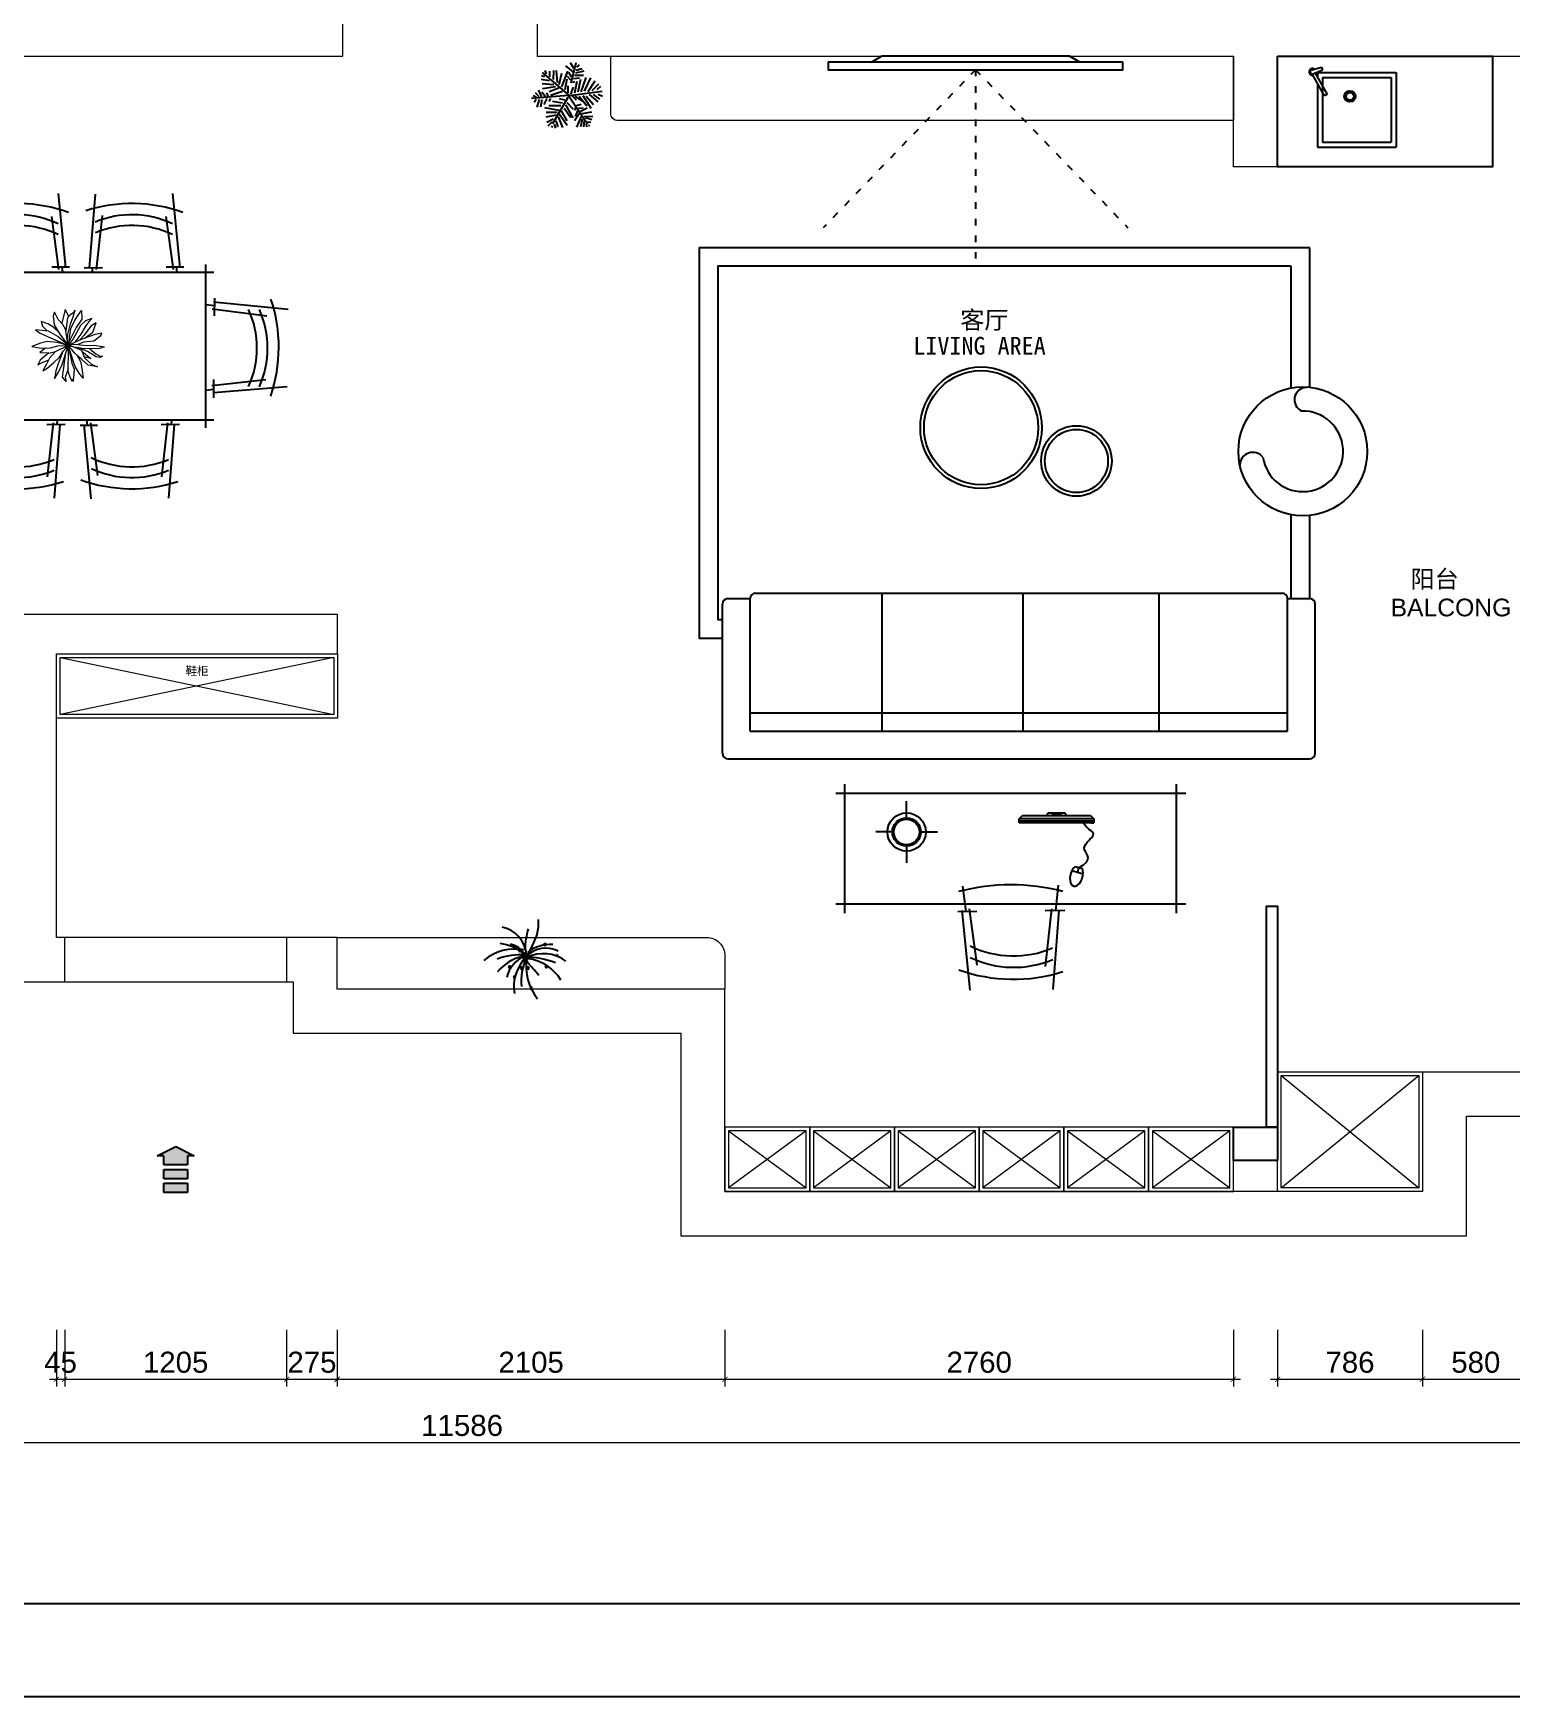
# Model space of a CAD drawing. Header units: millimetres. Extents: x 52288 to 100065, y -25566 to 18368.
# Drawn here: x 83638 to 91658, y 548 to 9581 of the extents above; entities that cross this region are included whole.
import ezdxf

# ---------------------------------------------------------------- set-up
doc = ezdxf.new("R2010")
doc.units = ezdxf.units.MM
doc.linetypes.add('ACAD_ISO03W100', pattern=[30, 12, -18])
doc.layers.get('0').update_dxf_attribs({"color": 255})
for name, color, linetype, lineweight in [('DS-定制柜体', 4, 'Continuous', 13), ('QUOTE_TEXT', 4, 'Continuous', 13), ('QUOTE_WALL', 255, 'Continuous', 13), ('家具', 4, 'Continuous', 25)]:
    doc.layers.add(name, color=color, linetype=linetype, lineweight=lineweight)
for name, color, linetype in [('FF-PLANTS', 86, 'Continuous'), ('plan-家具furniture', 137, 'Continuous'), ('SH-尺寸标注', 32, 'Continuous'), ('SH-符号标注', 1, 'Continuous'), ('图框', 4, 'Continuous'), ('结构线', 7, 'Continuous')]:
    doc.layers.add(name, color=color, linetype=linetype)
doc.styles.add('DIM', font='txt')
doc.styles.get("Standard").update_dxf_attribs({"font": 'arial.ttf'})
doc.dimstyles.new('D_16_2.35', dxfattribs={"dimtxt": 114.285719, "dimasz": 28.57143, "dimexe": 38.09524, "dimexo": 0, "dimgap": 0, "dimtad": 1, "dimdec": 0, "dimzin": 1, "dimdsep": 46, "dimtxsty": 'Standard', "dimblk": 'ARCHTICK', "dimcen": 0.09, "dimdle": 38.09524, "dimclrd": 32, "dimclre": 32, "dimclrt": 2, "dimadec": 0, "dimazin": 0, "dimtfac": 1, "dimtdec": 4, "dimtix": 1, "dimtmove": 2, "dimatfit": 3, "dimfxl": 268.57143, "dimfxlon": 1, "dimtolj": 1, "dimtzin": 0, "dimlwd": 9, "dimlwe": 9, "dimarcsym": 0})

# ---------------------------------------------------------------- blocks, each defined once
blk = doc.blocks.new('_Frame1752725')
at = {"layer": '图框', "linetype": 'Continuous'}
for p, q in [((90410, 2554), (34582, 2554)), ((91601, 1364), (32201, 1364))]:
    blk.add_line(p, q, dxfattribs=at)
blk = doc.blocks.new('CUMSTOM_ab3631f49d00f50d3dd46bf6c9943235_5a6798a991974505ad7d7ec998cfd471')
at = {"layer": 'DS-定制柜体', "color": 134, "linetype": 'Continuous'}
for p, q in [((-694.5, -3418), (-694.5, -3418)), ((-694.5, -3436), (-694.5, -3436))]:
    blk.add_line(p, q, dxfattribs=at)
blk = doc.blocks.new('MARKER_e328967bf60054dc45fbc7fddf42c3f0_df844fe104b74bbaaac53bafab18ed73')
at = {"layer": 'SH-符号标注'}
for points in [[(-1555, -5370), (-1455, -5420), (-1490, -5420), (-1490, -5470), (-1620, -5470), (-1620, -5420), (-1655, -5420)], [(-1490, -5495), (-1490, -5545), (-1620, -5545), (-1620, -5495)], [(-1490, -5570), (-1490, -5620), (-1620, -5620), (-1620, -5570)]]:
    blk.add_hatch(color=1, dxfattribs=at).paths.add_polyline_path(points, flags=0)
at = {"layer": 'SH-符号标注', "color": 1, "linetype": 'Continuous'}
for p, q in [((-1655, -5420), (-1555, -5370)), ((-1555, -5370), (-1455, -5420)), ((-1620, -5420), (-1655, -5420)), ((-1620, -5470), (-1620, -5420)), ((-1490, -5470), (-1620, -5470)), ((-1620, -5545), (-1620, -5495)), ((-1620, -5495), (-1490, -5495)), ((-1455, -5420), (-1490, -5420)), ((-1490, -5420), (-1490, -5470)), ((-1490, -5495), (-1490, -5545)), ((-1490, -5545), (-1620, -5545)), ((-1620, -5620), (-1620, -5570)), ((-1620, -5570), (-1490, -5570)), ((-1490, -5570), (-1490, -5620)), ((-1490, -5620), (-1620, -5620))]:
    blk.add_line(p, q, dxfattribs=at)
blk = doc.blocks.new('_ArchTick')
at = {"color": 0, "linetype": 'ByBlock', "const_width": 0.15}
blk.add_lwpolyline([(-0.5, -0.5), (0.5, 0.5)], dxfattribs=at)
blk = doc.blocks.new('*D47')
at = {"layer": 'Defpoints', "color": 0, "linetype": 'Continuous', "transparency": 16777216}
for p in [(80172.9, 2197.6), (91758.9, 2197.6), (91758.9, 1929.1)]:
    blk.add_point(p, dxfattribs=at)
at = {"layer": 'SH-尺寸标注', "color": 32, "linetype": 'Continuous', "lineweight": 9, "transparency": 16777216}
for p, q in [((80172.9, 2197.6), (80172.9, 1891)), ((91758.9, 2197.6), (91758.9, 1891)), ((80134.8, 1929.1), (91797, 1929.1))]:
    blk.add_line(p, q, dxfattribs=at)
at = {"layer": 'SH-尺寸标注', "color": 32, "linetype": 'Continuous', "lineweight": 9, "transparency": 16777216, "xscale": 28.57142986910685, "yscale": 28.57142986910685, "zscale": 28.57142986910685, "rotation": 180}
blk.add_blockref('_ArchTick', (80172.9, 1929.1), dxfattribs=at)
at = {"layer": 'SH-尺寸标注', "color": 32, "linetype": 'Continuous', "lineweight": 9, "transparency": 16777216, "xscale": 28.57142986910685, "yscale": 28.57142986910685, "zscale": 28.57142986910685}
blk.add_blockref('_ArchTick', (91758.9, 1929.1), dxfattribs=at)
at = {"layer": 'SH-尺寸标注', "color": 2, "linetype": 'Continuous', "transparency": 16777216, "insert": (85965.9, 2021), "char_height": 114.29, "attachment_point": 5}
blk.add_mtext('\\A1;11586', dxfattribs=at)
blk = doc.blocks.new('*D95')
at = {"layer": 'Defpoints', "color": 0, "linetype": 'Continuous', "transparency": 16777216}
for p in [(83763.4, 2540.6), (83808.4, 2540.6), (83808.4, 2272)]:
    blk.add_point(p, dxfattribs=at)
at = {"layer": 'SH-尺寸标注', "color": 32, "linetype": 'Continuous', "lineweight": 9, "transparency": 16777216}
for p, q in [((83763.4, 2540.6), (83763.4, 2233.9)), ((83808.4, 2540.6), (83808.4, 2233.9)), ((83725.3, 2272), (83846.5, 2272))]:
    blk.add_line(p, q, dxfattribs=at)
at = {"layer": 'SH-尺寸标注', "color": 32, "linetype": 'Continuous', "lineweight": 9, "transparency": 16777216, "xscale": 28.57142986910685, "yscale": 28.57142986910685, "zscale": 28.57142986910685, "rotation": 180}
blk.add_blockref('_ArchTick', (83763.4, 2272), dxfattribs=at)
at = {"layer": 'SH-尺寸标注', "color": 32, "linetype": 'Continuous', "lineweight": 9, "transparency": 16777216, "xscale": 28.57142986910685, "yscale": 28.57142986910685, "zscale": 28.57142986910685}
blk.add_blockref('_ArchTick', (83808.4, 2272), dxfattribs=at)
at = {"layer": 'SH-尺寸标注', "color": 2, "linetype": 'Continuous', "transparency": 16777216, "insert": (83785.9, 2364), "char_height": 114.29, "attachment_point": 5}
blk.add_mtext('\\A1;45', dxfattribs=at)
blk = doc.blocks.new('*D96')
at = {"layer": 'Defpoints', "color": 0, "linetype": 'Continuous', "transparency": 16777216}
for p in [(83808.4, 2540.6), (85013.4, 2540.6), (85013.4, 2272)]:
    blk.add_point(p, dxfattribs=at)
at = {"layer": 'SH-尺寸标注', "color": 32, "linetype": 'Continuous', "lineweight": 9, "transparency": 16777216}
for p, q in [((83808.4, 2540.6), (83808.4, 2233.9)), ((85013.4, 2540.6), (85013.4, 2233.9)), ((83770.3, 2272), (85051.5, 2272))]:
    blk.add_line(p, q, dxfattribs=at)
at = {"layer": 'SH-尺寸标注', "color": 32, "linetype": 'Continuous', "lineweight": 9, "transparency": 16777216, "xscale": 28.57142986910685, "yscale": 28.57142986910685, "zscale": 28.57142986910685, "rotation": 180}
blk.add_blockref('_ArchTick', (83808.4, 2272), dxfattribs=at)
at = {"layer": 'SH-尺寸标注', "color": 32, "linetype": 'Continuous', "lineweight": 9, "transparency": 16777216, "xscale": 28.57142986910685, "yscale": 28.57142986910685, "zscale": 28.57142986910685}
blk.add_blockref('_ArchTick', (85013.4, 2272), dxfattribs=at)
at = {"layer": 'SH-尺寸标注', "color": 2, "linetype": 'Continuous', "transparency": 16777216, "insert": (84410.9, 2364), "char_height": 114.29, "attachment_point": 5}
blk.add_mtext('\\A1;1205', dxfattribs=at)
blk = doc.blocks.new('*D97')
at = {"layer": 'Defpoints', "color": 0, "linetype": 'Continuous', "transparency": 16777216}
for p in [(85013.4, 2540.6), (85287.9, 2540.6), (85287.9, 2272)]:
    blk.add_point(p, dxfattribs=at)
at = {"layer": 'SH-尺寸标注', "color": 32, "linetype": 'Continuous', "lineweight": 9, "transparency": 16777216}
for p, q in [((85013.4, 2540.6), (85013.4, 2233.9)), ((85287.9, 2540.6), (85287.9, 2233.9)), ((84975.3, 2272), (85326, 2272))]:
    blk.add_line(p, q, dxfattribs=at)
at = {"layer": 'SH-尺寸标注', "color": 32, "linetype": 'Continuous', "lineweight": 9, "transparency": 16777216, "xscale": 28.57142986910685, "yscale": 28.57142986910685, "zscale": 28.57142986910685, "rotation": 180}
blk.add_blockref('_ArchTick', (85013.4, 2272), dxfattribs=at)
at = {"layer": 'SH-尺寸标注', "color": 32, "linetype": 'Continuous', "lineweight": 9, "transparency": 16777216, "xscale": 28.57142986910685, "yscale": 28.57142986910685, "zscale": 28.57142986910685}
blk.add_blockref('_ArchTick', (85287.9, 2272), dxfattribs=at)
at = {"layer": 'SH-尺寸标注', "color": 2, "linetype": 'Continuous', "transparency": 16777216, "insert": (85150.6, 2364), "char_height": 114.29, "attachment_point": 5}
blk.add_mtext('\\A1;275', dxfattribs=at)
blk = doc.blocks.new('*D98')
at = {"layer": 'Defpoints', "color": 0, "linetype": 'Continuous', "transparency": 16777216}
for p in [(85287.9, 2540.6), (87392.9, 2540.6), (87392.9, 2272)]:
    blk.add_point(p, dxfattribs=at)
at = {"layer": 'SH-尺寸标注', "color": 32, "linetype": 'Continuous', "lineweight": 9, "transparency": 16777216}
for p, q in [((85287.9, 2540.6), (85287.9, 2233.9)), ((87392.9, 2540.6), (87392.9, 2233.9)), ((85249.8, 2272), (87431, 2272))]:
    blk.add_line(p, q, dxfattribs=at)
at = {"layer": 'SH-尺寸标注', "color": 32, "linetype": 'Continuous', "lineweight": 9, "transparency": 16777216, "xscale": 28.57142986910685, "yscale": 28.57142986910685, "zscale": 28.57142986910685, "rotation": 180}
blk.add_blockref('_ArchTick', (85287.9, 2272), dxfattribs=at)
at = {"layer": 'SH-尺寸标注', "color": 32, "linetype": 'Continuous', "lineweight": 9, "transparency": 16777216, "xscale": 28.57142986910685, "yscale": 28.57142986910685, "zscale": 28.57142986910685}
blk.add_blockref('_ArchTick', (87392.9, 2272), dxfattribs=at)
at = {"layer": 'SH-尺寸标注', "color": 2, "linetype": 'Continuous', "transparency": 16777216, "insert": (86340.4, 2364), "char_height": 114.29, "attachment_point": 5}
blk.add_mtext('\\A1;2105', dxfattribs=at)
blk = doc.blocks.new('*D99')
at = {"layer": 'Defpoints', "color": 0, "linetype": 'Continuous', "transparency": 16777216}
for p in [(87392.9, 2540.6), (90152.9, 2540.6), (90152.9, 2272)]:
    blk.add_point(p, dxfattribs=at)
at = {"layer": 'SH-尺寸标注', "color": 32, "linetype": 'Continuous', "lineweight": 9, "transparency": 16777216}
for p, q in [((87392.9, 2540.6), (87392.9, 2233.9)), ((90152.9, 2540.6), (90152.9, 2233.9)), ((87354.8, 2272), (90191, 2272))]:
    blk.add_line(p, q, dxfattribs=at)
at = {"layer": 'SH-尺寸标注', "color": 32, "linetype": 'Continuous', "lineweight": 9, "transparency": 16777216, "xscale": 28.57142986910685, "yscale": 28.57142986910685, "zscale": 28.57142986910685, "rotation": 180}
blk.add_blockref('_ArchTick', (87392.9, 2272), dxfattribs=at)
at = {"layer": 'SH-尺寸标注', "color": 32, "linetype": 'Continuous', "lineweight": 9, "transparency": 16777216, "xscale": 28.57142986910685, "yscale": 28.57142986910685, "zscale": 28.57142986910685}
blk.add_blockref('_ArchTick', (90152.9, 2272), dxfattribs=at)
at = {"layer": 'SH-尺寸标注', "color": 2, "linetype": 'Continuous', "transparency": 16777216, "insert": (88772.9, 2364), "char_height": 114.29, "attachment_point": 5}
blk.add_mtext('\\A1;2760', dxfattribs=at)
blk = doc.blocks.new('*D100')
at = {"layer": 'Defpoints', "color": 0, "linetype": 'Continuous', "transparency": 16777216}
for p in [(90392.9, 2540.6), (91178.9, 2540.6), (91178.9, 2272)]:
    blk.add_point(p, dxfattribs=at)
at = {"layer": 'SH-尺寸标注', "color": 32, "linetype": 'Continuous', "lineweight": 9, "transparency": 16777216}
for p, q in [((90392.9, 2540.6), (90392.9, 2233.9)), ((91178.9, 2540.6), (91178.9, 2233.9)), ((90354.8, 2272), (91217, 2272))]:
    blk.add_line(p, q, dxfattribs=at)
at = {"layer": 'SH-尺寸标注', "color": 32, "linetype": 'Continuous', "lineweight": 9, "transparency": 16777216, "xscale": 28.57142986910685, "yscale": 28.57142986910685, "zscale": 28.57142986910685, "rotation": 180}
blk.add_blockref('_ArchTick', (90392.9, 2272), dxfattribs=at)
at = {"layer": 'SH-尺寸标注', "color": 32, "linetype": 'Continuous', "lineweight": 9, "transparency": 16777216, "xscale": 28.57142986910685, "yscale": 28.57142986910685, "zscale": 28.57142986910685}
blk.add_blockref('_ArchTick', (91178.9, 2272), dxfattribs=at)
at = {"layer": 'SH-尺寸标注', "color": 2, "linetype": 'Continuous', "transparency": 16777216, "insert": (90785.9, 2364), "char_height": 114.29, "attachment_point": 5}
blk.add_mtext('\\A1;786', dxfattribs=at)
blk = doc.blocks.new('*D101')
at = {"layer": 'Defpoints', "color": 0, "linetype": 'Continuous', "transparency": 16777216}
for p in [(91178.9, 2540.6), (91758.9, 2540.6), (91758.9, 2272)]:
    blk.add_point(p, dxfattribs=at)
at = {"layer": 'SH-尺寸标注', "color": 32, "linetype": 'Continuous', "lineweight": 9, "transparency": 16777216}
for p, q in [((91178.9, 2540.6), (91178.9, 2233.9)), ((91758.9, 2540.6), (91758.9, 2233.9)), ((91140.8, 2272), (91797, 2272))]:
    blk.add_line(p, q, dxfattribs=at)
at = {"layer": 'SH-尺寸标注', "color": 32, "linetype": 'Continuous', "lineweight": 9, "transparency": 16777216, "xscale": 28.57142986910685, "yscale": 28.57142986910685, "zscale": 28.57142986910685, "rotation": 180}
blk.add_blockref('_ArchTick', (91178.9, 2272), dxfattribs=at)
at = {"layer": 'SH-尺寸标注', "color": 32, "linetype": 'Continuous', "lineweight": 9, "transparency": 16777216, "xscale": 28.57142986910685, "yscale": 28.57142986910685, "zscale": 28.57142986910685}
blk.add_blockref('_ArchTick', (91758.9, 2272), dxfattribs=at)
at = {"layer": 'SH-尺寸标注', "color": 2, "linetype": 'Continuous', "transparency": 16777216, "insert": (91468.9, 2364), "char_height": 114.29, "attachment_point": 5}
blk.add_mtext('\\A1;580', dxfattribs=at)
blk = doc.blocks.new('A$C707da596')
at = {"color": 4}
for p, q in [((939.3, 852.8), (908.3, 452)), ((1359.5, 857), (1399.1, 452.5)), ((1560, 852.8), (1529.1, 452)), ((1980.3, 857), (2019.8, 452.5)), ((977.4, 736.2), (944.9, 444)), ((1323.9, 730.7), (1362.6, 444.4)), ((1598.1, 736.2), (1565.6, 444)), ((1944.7, 730.7), (1983.4, 444.4)), ((762, 470.5), (762, -417)), ((979.6, 452.7), (880.1, 451.7)), ((924.9, 453.9), (922.2, 426.7)), ((1420.7, 457.2), (1325.3, 456.2)), ((1379.8, 458.5), (1383.7, 426.7)), ((1600.4, 452.7), (1500.8, 451.7)), ((1545.7, 453.9), (1542.9, 426.7)), ((2041.4, 457.2), (1946.1, 456.2)), ((2000.6, 458.5), (2004.5, 426.7)), ((2162, -417), (2162, 470.5)), ((2205.8, 426.7), (718.3, 426.7)), ((715.9, 287.2), (716.9, 191.8)), ((2208.1, 287.2), (2207.2, 191.8)), ((316.1, 226), (720.6, 265.6)), ((432.2, 190.4), (728.7, 229.1)), ((714.6, 246.3), (762, 252.1)), ((2209.4, 246.3), (2162, 252.1)), ((2491.9, 190.4), (2195.4, 229.1)), ((2608, 226), (2203.4, 265.6)), ((436.9, -156.1), (729.1, -188.6)), ((720.4, -153.9), (721.4, -253.4)), ((1440.5, -154.9), (1435.7, -164.7)), ((2487.2, -156.1), (2194.9, -188.6)), ((2203.6, -153.9), (2202.6, -253.4)), ((320.3, -194.2), (721.1, -225.2)), ((719.3, -208.6), (762, -213)), ((2204.8, -208.6), (2162, -213)), ((2603.7, -194.2), (2203, -225.2)), ((718.3, -373.3), (2205.8, -373.3)), ((857.9, -402.3), (953.2, -401.4)), ((919, -802.2), (879.5, -397.6)), ((898.8, -403.6), (895, -373.3)), ((954.7, -675.8), (915.9, -389.6)), ((1299, -397.9), (1398.5, -396.8)), ((1301.2, -681.4), (1333.7, -389.1)), ((1339.3, -797.9), (1370.2, -397.2)), ((1353.7, -399), (1356.3, -373.3)), ((1478.6, -402.3), (1574, -401.4)), ((1539.8, -802.2), (1500.2, -397.6)), ((1519.5, -403.6), (1515.8, -373.3)), ((1575.4, -675.8), (1536.7, -389.6)), ((1919.7, -397.9), (2019.2, -396.8)), ((1921.9, -681.4), (1954.4, -389.1)), ((1960, -797.9), (1991, -397.2)), ((1974.4, -399), (1977, -373.3))]:
    blk.add_line(p, q, dxfattribs=at)
at = {"color": 4, "lineweight": 5}
for p, q in [((1339.6, 212.8), (1333.1, 191.7)), ((1333.1, 191.7), (1338.8, 142.7)), ((1359.8, 172.1), (1339.6, 212.8)), ((1398.5, 226.3), (1380.7, 151.8)), ((1417.4, 188.4), (1398.5, 226.3)), ((1402.6, 109.6), (1413, 183.4)), ((1413, 183.4), (1427.6, 200)), ((1439.7, 185.7), (1422.7, 142)), ((1427.6, 200), (1444.5, 212.8)), ((1450.2, 222.6), (1439.7, 185.7)), ((1444.5, 212.8), (1450.2, 222.6)), ((1451.8, 172.1), (1487.3, 221.1)), ((1487.3, 221.1), (1488.1, 173.6)), ((1308.1, 108.8), (1236.2, 116.3)), ((1236.2, 116.3), (1258, 99.8)), ((1258, 99.8), (1305.7, 77.9)), ((1304.1, 148.7), (1267.7, 160.8)), ((1267.7, 160.8), (1275, 135.9)), ((1275, 135.9), (1300.8, 110.3)), ((1331.5, 132.2), (1304.1, 148.7)), ((1358.1, 80.2), (1308.1, 108.8)), ((1360.5, 107), (1331.5, 132.2)), ((1338.8, 142.7), (1369.4, 92.2)), ((1384.8, 145), (1359.8, 172.1)), ((1369.4, 92.2), (1413.5, 31.3)), ((1400.1, 119.4), (1384.8, 145)), ((1406.6, 76.4), (1400.1, 119.4)), ((1411.4, 90.7), (1408.4, 63.4)), ((1422.7, 142), (1411.4, 90.7)), ((1457.5, 128.4), (1418.1, 49)), ((1420.3, 57.6), (1429.2, 123.1)), ((1429.2, 123.1), (1451.8, 172.1)), ((1459.9, 100.5), (1441.3, 66.6)), ((1451.7, 49), (1484.9, 92.2)), ((1488.1, 173.6), (1457.5, 128.4)), ((1480.9, 139.7), (1459.9, 100.5)), ((1509.1, 164.6), (1480.9, 139.7)), ((1484.9, 92.2), (1509.1, 132.2)), ((1560.8, 91.5), (1488.1, 65.9)), ((1536.6, 135.9), (1500.2, 87)), ((1505.8, 72.1), (1548.7, 102.8)), ((1543, 178.1), (1509.1, 164.6)), ((1509.1, 132.2), (1527.7, 161.5)), ((1527.7, 161.5), (1543, 178.1)), ((1565.6, 154), (1536.6, 135.9)), ((1548.7, 102.8), (1565.6, 154)), ((1597.1, 98.3), (1560.8, 91.5)), ((1591.5, 84.7), (1597.1, 98.3)), ((1263.7, 44), (1216.9, 25.9)), ((1216.9, 25.9), (1269.3, 16.1)), ((1292, 16.1), (1259.7, -6.5)), ((1300.8, 53), (1263.7, 44)), ((1269.3, 16.1), (1318.6, 17.6)), ((1356.5, 47.8), (1300.8, 53)), ((1305.7, 77.9), (1413.5, 31.3)), ((1318.6, 17.6), (1358.1, 28.9)), ((1413.5, 31.3), (1343.6, -2.7)), ((1413.5, 31.3), (1356.5, 47.8)), ((1413.5, 31.3), (1358.1, 80.2)), ((1358.1, 28.9), (1413.5, 31.3)), ((1382.4, -72.8), (1413.5, 31.3)), ((1387.2, -0.5), (1413.5, 31.3)), ((1413.5, 31.3), (1406.6, 76.4)), ((1441.3, 66.6), (1413.5, 31.3)), ((1488.1, 65.9), (1413.5, 31.3)), ((1413.5, 31.3), (1420.3, 57.6)), ((1413.5, 31.3), (1447, 38)), ((1413.5, 31.3), (1439.7, 25.9)), ((1434.9, 9.3), (1413.5, 31.3)), ((1413.5, 31.3), (1434.9, -64.5)), ((1415.5, -28.3), (1413.5, 31.3)), ((1435.7, -34.4), (1413.5, 31.3)), ((1447.8, -9.5), (1434.9, 9.3)), ((1439.7, 25.9), (1485.7, 6.3)), ((1447, 38), (1515.6, 30.4)), ((1492.2, 13.9), (1448.7, 22.1)), ((1465.5, 35.9), (1498.6, 50.8)), ((1518.8, -2), (1471.5, 17.9)), ((1500.2, 87), (1476.8, 61.3)), ((1485.7, 6.3), (1503.5, -36.6)), ((1488.1, 1), (1536.6, -39.6)), ((1535.8, 12.4), (1492.2, 13.9)), ((1498.6, 50.8), (1554.3, 56.8)), ((1515.6, 30.4), (1555.9, 31.9)), ((1531.8, 12.5), (1564, -14)), ((1581.8, 15.4), (1535.8, 12.4)), ((1554.3, 56.8), (1591.5, 84.7)), ((1555.9, 31.9), (1600.4, 25.2)), ((1610, 21.4), (1581.8, 15.4)), ((1600.4, 25.2), (1610, 21.4)), ((1262.9, -48.7), (1250, -73.5)), ((1250, -73.5), (1270.1, -63.8)), ((1259.7, -6.5), (1309.7, -9.5)), ((1309.7, -9.5), (1262.9, -48.7)), ((1270.1, -63.8), (1308.9, -47.2)), ((1296.8, -69.8), (1277.4, -107.5)), ((1313.7, -38.1), (1296.8, -69.8)), ((1298.4, -93.9), (1335.5, -63.8)), ((1309.7, -10.2), (1345.2, -1.2)), ((1343.6, -2.7), (1313.7, -38.1)), ((1335.5, -63.8), (1367, -32.1)), ((1360.6, -69), (1347.7, -106.7)), ((1380.8, -10.6), (1360.6, -69)), ((1361.4, -114.2), (1382.4, -72.8)), ((1367, -32.1), (1387.2, -0.5)), ((1389.6, -100.7), (1401.6, -8.3)), ((1413.9, -112), (1414.7, -75)), ((1414.7, -75), (1415.5, -28.3)), ((1434.9, -64.5), (1447, -97.7)), ((1443.7, -57), (1435.7, -34.4)), ((1452.6, -82.6), (1443.7, -57)), ((1473.6, -32.9), (1447.8, -9.5)), ((1473.6, -119.5), (1452.6, -82.6)), ((1462.8, -23.1), (1482.5, -60)), ((1488.9, -44.9), (1473.6, -32.9)), ((1482.5, -60), (1490.6, -106)), ((1522.9, -75.8), (1488.9, -44.9)), ((1536.6, -39.6), (1500.2, -30.6)), ((1503.5, -36.6), (1540.6, -69.8)), ((1565.6, -30.6), (1518.8, -2)), ((1572.9, -84.9), (1522.9, -75.8)), ((1540.6, -69.8), (1572.9, -84.9)), ((1564, -14), (1587.4, -26.8)), ((1587.4, -35.1), (1565.6, -30.6)), ((1587.4, -26.8), (1601.2, -26.1)), ((1601.2, -26.1), (1587.4, -35.1)), ((1277.4, -107.5), (1298.4, -93.9)), ((1347.7, -106.7), (1339.6, -149.7)), ((1339.6, -149.7), (1361.4, -114.2)), ((1384, -141.4), (1389.6, -100.7)), ((1403.4, -164.7), (1384, -141.4)), ((1414.2, -96.2), (1397.7, -143.6)), ((1397.7, -143.6), (1403.4, -164.7)), ((1427.6, -144.4), (1413.9, -112)), ((1435.7, -164.7), (1427.6, -144.4)), ((1445.3, -124), (1440.5, -154.9)), ((1447, -97.7), (1445.3, -124)), ((1495.4, -146.6), (1473.6, -119.5)), ((1490.6, -106), (1495.4, -146.6))]:
    blk.add_line(p, q, dxfattribs=at)
at = {"color": 4}
for centre, radius, start, end in [((1139.4, -20.9), 822.6, 70.28612, 107.71963), ((1138.5, 229.6), 511.5, 64.42756, 112.75493), ((1760.1, -20.9), 822.6, 70.28612, 107.71963), ((1759.2, 229.6), 511.5, 64.42756, 112.75493), ((1139.1, 171.4), 511.5, 64.42756, 112.75493), ((1759.8, 171.4), 511.5, 64.42756, 112.75493), ((1188.8, 21.1), 822.3, 161.40086, 198.83986), ((1735.3, 21.1), 822.3, 341.16014, 18.59914), ((938.2, 16.4), 511.2, 155.82922, 204.17078), ((996.4, 17), 511.2, 155.82922, 204.17078), ((1927.6, 17), 511.2, 335.82922, 24.17078), ((1985.8, 16.4), 511.2, 335.82922, 24.17078), ((1139.5, -116.5), 511.5, 244.42756, 292.75493), ((1760.3, -116.5), 511.5, 244.42756, 292.75493), ((1139.2, 75.8), 822.6, 250.28612, 287.71963), ((1140.1, -174.7), 511.5, 244.42756, 292.75493), ((1759.9, 75.8), 822.6, 250.28612, 287.71963), ((1760.8, -174.7), 511.5, 244.42756, 292.75493)]:
    blk.add_arc(centre, radius, start, end, dxfattribs=at)
at = {"color": 4, "lineweight": 5, "style": 'DIM', "flags": 1}
for tag in ['XVALUE', 'YVALUE']:
    blk.add_attdef(tag, (1413.5, 31.3), '', height=0.00258, rotation=270, dxfattribs=at)
blk = doc.blocks.new('A$C94cc30b8')
at = {"color": 252, "true_color": 0x939598}
blk.add_line((598.5, 192.7), (587.6, 199), dxfattribs=at)
for centre, radius, start, end in [((300.5, 368.3), 191.9, 342.94564, 6.48138), ((258.8, 184.7), 168.6, 6.99045, 78.02836), ((847.5, 221.7), 428.7, 163.85612, 179.11051), ((-181.6, 553.2), 709.1, 328.98728, 340.36101), ((363.3, -25.8), 256.2, 78.55155, 130.98153), ((408.5, -240), 439.6, 88.32856, 108.729), ((464.4, -57.5), 254.9, 103.04524, 139.77663), ((260, 34.9), 226.5, 48.7581, 83.8624), ((482.1, 38.7), 166.6, 114.09558, 166.29534), ((317.5, 149), 110.4, 28.89012, 78.45792), ((585.4, 25.7), 227.3, 134.48606, 189.37622), ((366, 242.7), 5.25, 0, 180), ((366, 242.7), 5.25, 180, 0), ((390.1, 222.5), 5.25, 0, 180), ((390.1, 222.5), 5.25, 180, 0), ((700.4, 57.6), 302.3, 155.08876, 185.96372), ((411.7, 185), 5.25, 0, 180), ((411.7, 185), 5.25, 180, 0), ((421.3, 205.2), 5.25, 0, 180), ((421.3, 205.2), 5.25, 180, 0), ((397.6, -373.6), 561.9, 70.5249, 87.82437), ((426.1, 193.6), 5.25, 0, 180), ((426.1, 193.6), 5.25, 180, 0), ((428.5, 176.3), 5.25, 0, 180), ((532.2, 88), 147.7, 62.99086, 135.91017), ((517.7, 0.2), 205.1, 53.32313, 115.76326), ((438.1, 187.9), 5.25, 0, 180), ((438.1, 187.9), 5.25, 180, 0), ((555.8, 51.1), 203.7, 85.87406, 126.95584), ((527.2, 254.3), 5.25, 0, 180), ((527.2, 254.3), 5.25, 180, 0), ((334.7, 133), 5.25, 0, 180), ((334.7, 133), 5.25, 180, 0), ((399.7, 127.2), 5.25, 0, 180), ((399.7, 127.2), 5.25, 180, 0), ((428.5, 176.3), 5.25, 180, 0), ((709.8, 135.9), 284.5, 171.24958, 218.23328), ((-722.9, -899.9), 1566.3, 39.04877, 42.6799), ((435.7, 127.2), 5.25, 0, 180), ((435.7, 127.2), 5.25, 180, 0), ((399, -69.8), 251.4, 31.31505, 82.13779), ((534.4, 135.9), 5.25, 0, 180), ((534.4, 135.9), 5.25, 180, 0), ((361.2, 78.2), 5.25, 0, 180), ((361.2, 78.2), 5.25, 180, 0), ((452.6, 17.6), 5.25, 0, 180), ((452.6, 17.6), 5.25, 180, 0)]:
    blk.add_arc(centre, radius, start, end, dxfattribs=at)
blk = doc.blocks.new('rhtysrj')
at = {"color": 250, "linetype": 'ACAD_ISO03W100', "ltscale": 3}
for q in [(38633.5, -2424.1), (37806.1, -2629.4), (39460.8, -2629.4)]:
    blk.add_line((38633.5, -3487.9), q, dxfattribs=at)
at = {"color": 4}
for p, q in [((38067.9, -3528.4), (38123.2, -3561.2)), ((38123.2, -3561.2), (39143.8, -3561.2)), ((39199.1, -3528.4), (39143.8, -3561.2))]:
    blk.add_line(p, q, dxfattribs=at)
blk.add_lwpolyline([(37833.5, -3528.4), (39433.5, -3528.4), (39433.5, -3487.9), (37833.5, -3487.9)], close=True, dxfattribs=at)
blk = doc.blocks.new('A$C5A8562A2')
at = {"color": 250, "linetype": 'ByBlock'}
for p, q in [((-296, 205), (-331, 216)), ((-276, 238), (-292, 273)), ((-239, 203), (-239, 266)), ((-201, 177), (-198, 272)), ((-157, 144), (-166, 274)), ((-139, 121), (-110, 245)), ((-110, 97), (-45, 266)), ((-74, 65), (-50, 183)), ((12, 257), (-66, 324)), ((-12, 169), (-47, 209)), ((-4, 206), (-33, 254)), ((20, 294), (-17, 356)), ((17, 185), (84, 192)), ((28, 222), (127, 222)), ((44, 278), (113, 294)), ((44, 249), (132, 268)), ((52, 308), (82, 334)), ((100, 41), (153, 197)), ((135, 47), (204, 192)), ((-357, -13), (-397, 31)), ((-326, -10), (-363, 59)), ((-243, 160), (-335, 177)), ((-292, -9), (-328, 37)), ((-198, 118), (-322, 127)), ((-177, 97), (-320, 74)), ((-258, -7), (-274, 31)), ((-142, 82), (-248, 40)), ((-101, 44), (-231, 0)), ((-39, 30), (-39, 106)), ((-12, 17), (17, 91)), ((0, 0), (47, -45)), ((7, 147), (33, 155)), ((30, 32), (56, 156)), ((68, 41), (97, 180)), ((118, 0), (204, -136)), ((177, 44), (253, 162)), ((186, 14), (283, -66)), ((218, 55), (293, 127)), ((230, 14), (301, -39)), ((274, 65), (313, 103)), ((286, 17), (333, -7)), ((-387, -16), (-422, -3)), ((-390, -43), (-409, -75)), ((-357, -43), (-382, -126)), ((-328, -46), (-341, -124)), ((-271, -30), (-304, -96)), ((-139, -160), (-293, -133)), ((-121, -110), (-252, -110)), ((-231, -31), (-250, -64)), ((-104, -83), (-210, -63)), ((-77, -50), (-136, -36)), ((-115, -166), (-56, -275)), ((-86, -136), (-12, -237)), ((-71, -101), (9, -240)), ((-55, -73), (15, -146)), ((40, -121), (30, -162)), ((32, -4), (111, -59)), ((63, -158), (36, -225)), ((49, -108), (100, -92)), ((73, -135), (122, -134)), ((79, -7), (162, -110)), ((92, -169), (165, -134)), ((113, -195), (215, -174)), ((156, -7), (233, -95)), ((-172, -213), (-284, -233)), ((-160, -184), (-278, -184)), ((-204, -254), (-273, -293)), ((-219, -287), (-260, -332)), ((-216, -329), (-222, -346)), ((-192, -308), (-177, -355)), ((-174, -273), (-154, -340)), ((-151, -231), (-104, -346)), ((-136, -201), (-50, -319)), ((82, -195), (28, -273)), ((100, -228), (50, -343)), ((113, -254), (92, -340)), ((132, -271), (125, -340)), ((132, -225), (226, -223)), ((149, -238), (215, -260)), ((154, -306), (159, -340)), ((165, -284), (205, -287)), ((178, -319), (192, -324))]:
    blk.add_line(p, q, dxfattribs=at)
at = {"linetype": 'ByBlock'}
for p, q in [((-28, 1), (-320, 251)), ((-10, 139), (47, 361)), ((-36, 2), (-440, -32)), ((-36, 2), (168, -306)), ((-28, 1), (328, 50)), ((-46, -19), (-210, -305))]:
    blk.add_line(p, q, dxfattribs=at)
blk = doc.blocks.new('fnhyt')
at = {"color": 4}
blk.add_circle((-7538.2, 8858.1), 350, dxfattribs=at)
at = {"color": 8}
for centre, radius, start, end in [((-7538.2, 8858.1), 218.8, 278.43378, 181.22504), ((-7818.3, 8878.8), 66.5, 179.90352, 337.53536), ((-7462.1, 8586.7), 70.5, 128.65884, 269.06823)]:
    blk.add_arc(centre, radius, start, end, dxfattribs=at)
blk = doc.blocks.new('A$C247104e4')
at = {"color": 4}
for p, q in [((-1783.4, 1813.7), (-1663.4, 1813.7)), ((-1663.4, 1093.7), (-1663.4, 1813.7)), ((-1633.4, 1843.7), (1224.7, 1843.7)), ((1254.7, 1093.7), (1254.7, 1813.7)), ((1254.7, 1813.7), (1374.7, 1813.7)), ((-1813.4, 973.7), (-1813.4, 1783.7)), ((1404.7, 973.7), (1404.7, 1783.7)), ((-1663.4, 1093.7), (1254.7, 1093.7)), ((-1783.4, 943.7), (1374.7, 943.7))]:
    blk.add_line(p, q, dxfattribs=at)
at = {"color": 8}
for p, q in [((-946.7, 1093.7), (-946.7, 1843.7)), ((-180.1, 1093.7), (-180.1, 1843.7)), ((554.9, 1843.7), (554.9, 1093.7)), ((-1663.4, 1193.7), (1254.7, 1193.7))]:
    blk.add_line(p, q, dxfattribs=at)
at = {"color": 4}
for centre, start, end in [((-1783.4, 1783.7), 90, 180), ((-1633.4, 1813.7), 90, 180), ((1224.7, 1813.7), 0, 90), ((1374.7, 1783.7), 0, 90), ((-1783.4, 973.7), 180, 270), ((1374.7, 973.7), 270, 0)]:
    blk.add_arc(centre, 30, start, end, dxfattribs=at)
blk = doc.blocks.new('A$Cd9b6f581')
at = {"layer": 'plan-家具furniture', "color": 250}
blk.add_line((322.9, 294.1), (322.9, 294.7), dxfattribs=at)
blk.add_line((322.9, 294.1), (322.9, 294.7), dxfattribs=at)
at = {"layer": '家具', "color": 4}
for p, q in [((-103.7, 269.9), (-103.7, 673.7)), ((322.9, 673.7), (-103.7, 673.7)), ((322.9, 328.5), (322.9, 673.7)), ((322.9, 269.9), (322.9, 294.7)), ((322.9, 269.9), (-103.7, 269.9))]:
    blk.add_line(p, q, dxfattribs=at)
blk.add_circle((147, 398.6), 30.6, dxfattribs=at)
for start, end in [(148.25816, 162.63516), (235.62641, 95.76545)]:
    blk.add_arc((349.5, 265.7), 18.7, start, end, dxfattribs=at)
at = {"layer": '结构线', "color": 8}
for p, q in [((-77.3, 296.3), (-77.3, 647.3)), ((296.4, 647.3), (-77.3, 647.3)), ((296.4, 296.3), (296.4, 647.3)), ((270.5, 388.4), (284.9, 396.5)), ((335.1, 272.7), (270.5, 388.4)), ((284.9, 396.5), (350.4, 279.2)), ((296.4, 296.3), (-77.3, 296.3)), ((295.8, 256.1), (355.6, 281.4)), ((355.6, 281.4), (363.9, 257.4)), ((301.5, 239.4), (295.8, 256.1)), ((363.9, 257.4), (301.5, 239.4))]:
    blk.add_line(p, q, dxfattribs=at)
blk.add_circle((147, 398.6), 20.9, dxfattribs=at)

msp = doc.modelspace()

# ---------------------------------------------------------------- linework, layer by layer
at = {"color": 4}
for p, q in [((89894.6, 5453), (87994.4, 5453)), ((88044.4, 4803), (88044.4, 5503)), ((89844.4, 4803), (89844.4, 5503)), ((88378.8, 5321.5), (88378.7, 5411.9)), ((88990.2, 5315.7), (89008.2, 5333.7)), ((89008.2, 5333.7), (89377.2, 5333.7)), ((89237.7, 5347.2), (89147.7, 5347.2)), ((89171.4, 5347.2), (89171.4, 5333.7)), ((89214, 5345.8), (89171.4, 5345.8)), ((89214, 5343.6), (89171.4, 5343.6)), ((89214, 5340.5), (89171.4, 5340.5)), ((89214, 5337.4), (89171.4, 5337.4)), ((89214, 5335.2), (89171.4, 5335.2)), ((89214, 5347.2), (89214, 5333.7)), ((89377.2, 5333.7), (89395.2, 5315.7)), ((88301.5, 5244.1), (88211.1, 5244.1)), ((88456.2, 5244.2), (88546.6, 5244.3)), ((89395.2, 5315.7), (88990.2, 5315.7)), ((88990.2, 5294.6), (88990.2, 5315.7)), ((89395.2, 5302.2), (88990.2, 5302.2)), ((89005.9, 5293.2), (88990.2, 5294.6)), ((89379.5, 5293.2), (89005.9, 5293.2)), ((89379.5, 5293.2), (89395.2, 5294.6)), ((89395.2, 5315.7), (89395.2, 5294.6)), ((88378.9, 5166.8), (88378.9, 5076.4)), ((89336.5, 5015.9), (89275.4, 5032.3)), ((89333.3, 5043.2), (89291.8, 5054.3)), ((89312.6, 5048.8), (89305.9, 5024.1)), ((88701.6, 4811.9), (88684.5, 4950)), ((89189, 4817.2), (89203.1, 4955.7)), ((89895, 4853), (87994.8, 4853)), ((88657.8, 4813.2), (88759.9, 4814.3)), ((88723.6, 4384.9), (88680.9, 4818.3)), ((88761.7, 4520.3), (88720, 4826.9)), ((89130.4, 4818.3), (89237, 4819.5)), ((89132.9, 4514.6), (89167.6, 4827.7)), ((89173.8, 4389.7), (89206.7, 4819.1))]:
    msp.add_line(p, q, dxfattribs=at)
for points in [[(90392.9, 9456.8), (91558.9, 9456.8), (91558.9, 8856.8), (90392.9, 8856.8)], [(90392.9, 3641.3), (90332.9, 3641.3), (90332.9, 4841.3), (90392.9, 4841.3)], [(90392.9, 3459.4), (90152.9, 3459.4), (90152.9, 3641.3), (90392.9, 3641.3)]]:
    msp.add_lwpolyline(points, close=True, dxfattribs=at)
for points in [[(90567.1, 8416.9), (87253.6, 8416.9), (87253.6, 6297.3), (87379, 6297.3)], [(90567.1, 7659.1), (90567.1, 8416.9)], [(90567.1, 6511.5), (90567.1, 6963.1)]]:
    msp.add_lwpolyline(points, dxfattribs=at)
at = {"color": 8}
for points in [[(90467.1, 8316.9), (87353.6, 8316.9), (87353.6, 6397.3), (87379, 6397.3)], [(90467.1, 7655.5), (90467.1, 8316.9)], [(90467.1, 6511.5), (90467.1, 6966.8)]]:
    msp.add_lwpolyline(points, dxfattribs=at)
at = {"color": 4}
for centre, radius in [((88783.3, 7439.5), 329.9), ((89300.8, 7258.8), 191.3), ((88378.8, 5244.2), 103.9), ((88378.8, 5244.2), 77.3), ((88378.8, 5244.2), 69.4)]:
    msp.add_circle(centre, radius, dxfattribs=at)
at = {"color": 8}
for centre, radius in [((88783.3, 7439.5), 309.9), ((89300.8, 7258.8), 171.3)]:
    msp.add_circle(centre, radius, dxfattribs=at)
at = {"color": 4}
for centre, radius, start, end in [((88944.5, 3828.3), 1128.6, 75.50788, 104.60002), ((88959.3, 5119.6), 548.1, 244.46637, 292.79374), ((88960, 5057.3), 548.1, 244.46637, 292.79374), ((88958.8, 5325.7), 881.3, 250.32492, 287.75843)]:
    msp.add_arc(centre, radius, start, end, dxfattribs=at)
at = {"color": 4, "extrusion": (0, 0, -1)}
for centre, major_axis, start_param, end_param in [((89157.6, 5338), (13.5, -0.1), 2.81224, 3.889051), ((89227.9, 5338), (-0.1, -13.5), 3.950423, 5.027234)]:
    msp.add_ellipse(centre, major_axis=major_axis, ratio=1, start_param=start_param, end_param=end_param, dxfattribs=at)
at = {"color": 4}
msp.add_ellipse((89301, 5005.7), major_axis=(15.1, 56.2), ratio=0.57476, start_param=0.696467, end_param=5.586718, dxfattribs=at)
msp.add_open_spline([(89312.6, 5048.8), (89400.3, 5095.9), (89297.9, 5152.3), (89423.1, 5233.8), (89373.5, 5249.2), (89342.8, 5285.7), (89336.8, 5293.2)], degree=3, knots=[0, 0, 0, 0, 95.267972, 207.243527, 324.461045, 354.719429, 354.719429, 354.719429, 354.719429], dxfattribs=at)
at = {"layer": 'DS-定制柜体', "color": 8}
for p, q in [((83783.4, 6191.3), (85268.9, 5881.3)), ((85268.9, 6191.3), (83783.4, 5881.3)), ((90412.9, 3921.3), (91158.9, 3311.3)), ((90412.9, 3311.3), (91158.9, 3921.3)), ((87412.9, 3621.3), (87832.9, 3311.3)), ((87832.9, 3621.3), (87412.9, 3311.3)), ((87872.9, 3621.3), (88292.9, 3311.3)), ((88292.9, 3621.3), (87872.9, 3311.3)), ((88332.9, 3621.3), (88752.9, 3311.3)), ((88752.9, 3621.3), (88332.9, 3311.3)), ((88792.9, 3621.3), (89212.9, 3311.3)), ((89212.9, 3621.3), (88792.9, 3311.3)), ((89252.9, 3621.3), (89672.9, 3311.3)), ((89672.9, 3621.3), (89252.9, 3311.3)), ((89712.9, 3621.3), (90132.9, 3311.3)), ((90132.9, 3621.3), (89712.9, 3311.3))]:
    msp.add_line(p, q, dxfattribs=at)
at = {"layer": 'DS-定制柜体', "color": 4}
for points in [[(86772.9, 9456.8), (90152.9, 9456.8), (90152.9, 9106.8), (86812.9, 9106.8, -0.414214), (86772.9, 9146.8)], [(87392.9, 4391.3), (85287.9, 4391.3), (85287.9, 4671.3), (87292.9, 4671.3, -0.414214), (87392.9, 4571.3)]]:
    msp.add_lwpolyline(points, format="xyb", close=True, dxfattribs=at)
for points in [[(83763.4, 6211.3), (85288.9, 6211.3), (85288.9, 5861.3), (83763.4, 5861.3)], [(91178.9, 3291.3), (90392.9, 3291.3), (90392.9, 3941.3), (91178.9, 3941.3)], [(87392.9, 3291.3), (90152.9, 3291.3), (90152.9, 3641.3), (87392.9, 3641.3)], [(87392.9, 3291.3), (87852.9, 3291.3), (87852.9, 3641.3), (87392.9, 3641.3)], [(87852.9, 3291.3), (88312.9, 3291.3), (88312.9, 3641.3), (87852.9, 3641.3)], [(88312.9, 3291.3), (88772.9, 3291.3), (88772.9, 3641.3), (88312.9, 3641.3)], [(88772.9, 3291.3), (89232.9, 3291.3), (89232.9, 3641.3), (88772.9, 3641.3)], [(89232.9, 3291.3), (89692.9, 3291.3), (89692.9, 3641.3), (89232.9, 3641.3)], [(89692.9, 3291.3), (90152.9, 3291.3), (90152.9, 3641.3), (89692.9, 3641.3)]]:
    msp.add_lwpolyline(points, close=True, dxfattribs=at)
at = {"layer": 'DS-定制柜体', "color": 8}
for points in [[(83783.4, 6191.3), (85268.9, 6191.3), (85268.9, 5881.3), (83783.4, 5881.3)], [(91158.9, 3311.3), (90412.9, 3311.3), (90412.9, 3921.3), (91158.9, 3921.3)], [(87412.9, 3311.3), (87832.9, 3311.3), (87832.9, 3621.3), (87412.9, 3621.3)], [(87872.9, 3311.3), (88292.9, 3311.3), (88292.9, 3621.3), (87872.9, 3621.3)], [(88332.9, 3311.3), (88752.9, 3311.3), (88752.9, 3621.3), (88332.9, 3621.3)], [(88792.9, 3311.3), (89212.9, 3311.3), (89212.9, 3621.3), (88792.9, 3621.3)], [(89252.9, 3311.3), (89672.9, 3311.3), (89672.9, 3621.3), (89252.9, 3621.3)], [(89712.9, 3311.3), (90132.9, 3311.3), (90132.9, 3621.3), (89712.9, 3621.3)]]:
    msp.add_lwpolyline(points, close=True, dxfattribs=at)
at = {"layer": 'QUOTE_WALL', "color": 255, "linetype": 'Continuous'}
for p, q in [((85318.9, 9456.3), (85318.9, 10206.3)), ((86372.9, 9670.8), (86372.9, 9455.8)), ((86372.9, 9456.8), (90152.9, 9456.8)), ((90392.9, 9456.8), (91758.9, 9456.8)), ((85288.9, 6425.8), (83538.4, 6425.8)), ((85288.9, 6211.3), (85288.9, 6425.8)), ((83763.4, 6211.3), (85288.9, 6211.3)), ((83763.4, 4671.3), (83763.4, 6211.3)), ((83808.4, 4671.3), (83763.4, 4671.3)), ((83808.4, 4431.3), (83808.4, 4671.3)), ((85013.4, 4671.3), (85013.4, 4431.3)), ((85287.9, 4671.3), (85013.4, 4671.3)), ((85287.9, 4431.3), (85287.9, 4671.3)), ((83538.4, 4431.3), (83808.4, 4431.3)), ((85013.4, 4431.3), (85047.9, 4431.3)), ((85047.9, 4431.3), (85047.9, 4391.3)), ((85287.9, 4391.3), (85287.9, 4431.3)), ((85047.9, 4391.3), (85047.9, 4151.3)), ((87392.9, 4391.3), (85287.9, 4391.3)), ((87392.9, 4151.3), (87392.9, 4391.3)), ((85047.9, 4151.3), (87152.9, 4151.3)), ((87152.9, 4151.3), (87152.9, 3291.3)), ((87392.9, 3291.3), (87392.9, 4151.3)), ((91178.9, 3941.3), (91178.9, 3291.3)), ((91418.9, 3291.3), (91418.9, 3701.3)), ((91418.9, 3701.3), (91758.9, 3701.3)), ((87152.9, 3291.3), (87152.9, 3051.3)), ((91178.9, 3291.3), (87392.9, 3291.3)), ((90152.9, 3291.3), (90152.9, 3291.3)), ((91418.9, 3051.3), (91418.9, 3291.3)), ((87152.9, 3051.3), (91418.9, 3051.3))]:
    msp.add_line(p, q, dxfattribs=at)
at = {"layer": 'QUOTE_WALL', "color": 255}
for p, q in [((80887.9, 9456.3), (85318.9, 9456.3)), ((85013.4, 4671.3), (83808.4, 4671.3)), ((83808.4, 4431.3), (85013.4, 4431.3))]:
    msp.add_line(p, q, dxfattribs=at)
at = {"layer": 'QUOTE_WALL'}
msp.add_line((91178.9, 3941.3), (91758.9, 3941.3), dxfattribs=at)
at = {"layer": 'QUOTE_WALL', "color": 7}
msp.add_lwpolyline([(90392.9, 9456.8), (90392.9, 8856.8), (90152.9, 8856.8), (90152.9, 9456.8)], dxfattribs=at)

# ---------------------------------------------------------------- block references
at = {"color": 4, "rotation": 180}
msp.add_blockref('rhtysrj', (127386.8, 5895.6), dxfattribs=at)
at = {"color": 7, "rotation": 180}
msp.add_blockref('A$Cd9b6f581', (90932.3, 9637.4), dxfattribs=at)
msp.add_blockref('A$C707da596', (82413.1, 7854.9))
at = {"color": 42, "rotation": 270}
msp.add_blockref('fnhyt', (81671.7, -227.1), dxfattribs=at)
at = {"color": 7}
msp.add_blockref('A$C247104e4', (89192.4, 4697.8), dxfattribs=at)
at = {"color": 4}
msp.add_blockref('A$C94cc30b8', (85888.7, 4378.1), dxfattribs=at)
at = {"layer": 'FF-PLANTS', "xscale": 0.5, "yscale": 0.5, "zscale": 0.5}
msp.add_blockref('A$C5A8562A2', (86562, 9242.6), dxfattribs=at)
at = {"layer": 'QUOTE_WALL', "color": 7}
msp.add_blockref('CUMSTOM_ab3631f49d00f50d3dd46bf6c9943235_5a6798a991974505ad7d7ec998cfd471', (85965.9, 9621.3), dxfattribs=at)
at = {"layer": 'SH-符号标注', "color": 7}
msp.add_blockref('MARKER_e328967bf60054dc45fbc7fddf42c3f0_df844fe104b74bbaaac53bafab18ed73', (85965.9, 8906.5), dxfattribs=at)
at = {"layer": '图框', "color": 7, "xscale": 0.4242424368858339, "yscale": 0.4242424368858339}
msp.add_blockref('_Frame1752725', (61204, -30.1), dxfattribs=at)

# ---------------------------------------------------------------- texts
at = {"color": 4, "insert": (84464.8, 6141.5), "char_height": 45.66, "attachment_point": 1}
msp.add_mtext_dynamic_manual_height_columns('鞋柜', width=443.301, gutter_width=7.13, heights=[0], dxfattribs=at)
at = {"layer": 'QUOTE_TEXT', "color": 4, "char_height": 96, "attachment_point": 1}
for s, width, insert in [('{\\fSimSun|b0|i0|c134|p2;客厅}', 932.067, (88670.2, 8072.6)), ('{\\fSimSun|b0|i0|c134|p2;LIVING AREA}', 1666.794, (88415.6, 7932.5)), ('阳台', 932.067, (91114.5, 6665.5)), ('BALCONG', 1666.794, (91006.1, 6511.3))]:
    msp.add_mtext_dynamic_manual_height_columns(s, width=width, gutter_width=15, heights=[0], dxfattribs=dict(at, insert=insert))

# ---------------------------------------------------------------- dimensions: what is measured, and where the dimension line sits
at = {"layer": 'SH-尺寸标注', "color": 32, "linetype": 'Continuous'}
for base, p1, p2, picture, middle in [((83808.4, 2272), (83763.4, 2540.6), (83808.4, 2540.6), '*D95', (83785.9, 2364)), ((85013.4, 2272), (83808.4, 2540.6), (85013.4, 2540.6), '*D96', (84410.9, 2364)), ((90152.9, 2272), (87392.9, 2540.6), (90152.9, 2540.6), '*D99', (88772.9, 2364)), ((91178.9, 2272), (90392.9, 2540.6), (91178.9, 2540.6), '*D100', (90785.9, 2364))]:
    dim = msp.add_linear_dim(base=base, p1=p1, p2=p2, angle=0, dimstyle='D_16_2.35', override={"dimscale": 1, "dimclrt": 2}, dxfattribs=at)
    dim.commit()
    dim.dimension.update_dxf_attribs({"geometry": picture, "text_midpoint": middle, "dimtype": 161})
for base, p1, p2, picture, middle in [((85287.8984, 2272.0331), (85013.3981, 2540.6046), (85287.8984, 2540.6046), '*D97', (85150.6483, 2364.0017)), ((87392.9, 2272), (85287.9, 2540.6), (87392.9, 2540.6), '*D98', (86340.4, 2364)), ((91758.9, 2272), (91178.9, 2540.6), (91758.9, 2540.6), '*D101', (91468.9, 2364)), ((91758.9, 1929.1), (80172.9, 2197.6), (91758.9, 2197.6), '*D47', (85965.9, 2021))]:
    dim = msp.add_linear_dim(base=base, p1=p1, p2=p2, dimstyle='D_16_2.35', override={"dimscale": 1, "dimclrt": 2}, dxfattribs=at)
    dim.commit()
    dim.dimension.update_dxf_attribs({"geometry": picture, "text_midpoint": middle, "dimtype": 160})

doc.saveas('drawing.dxf')
